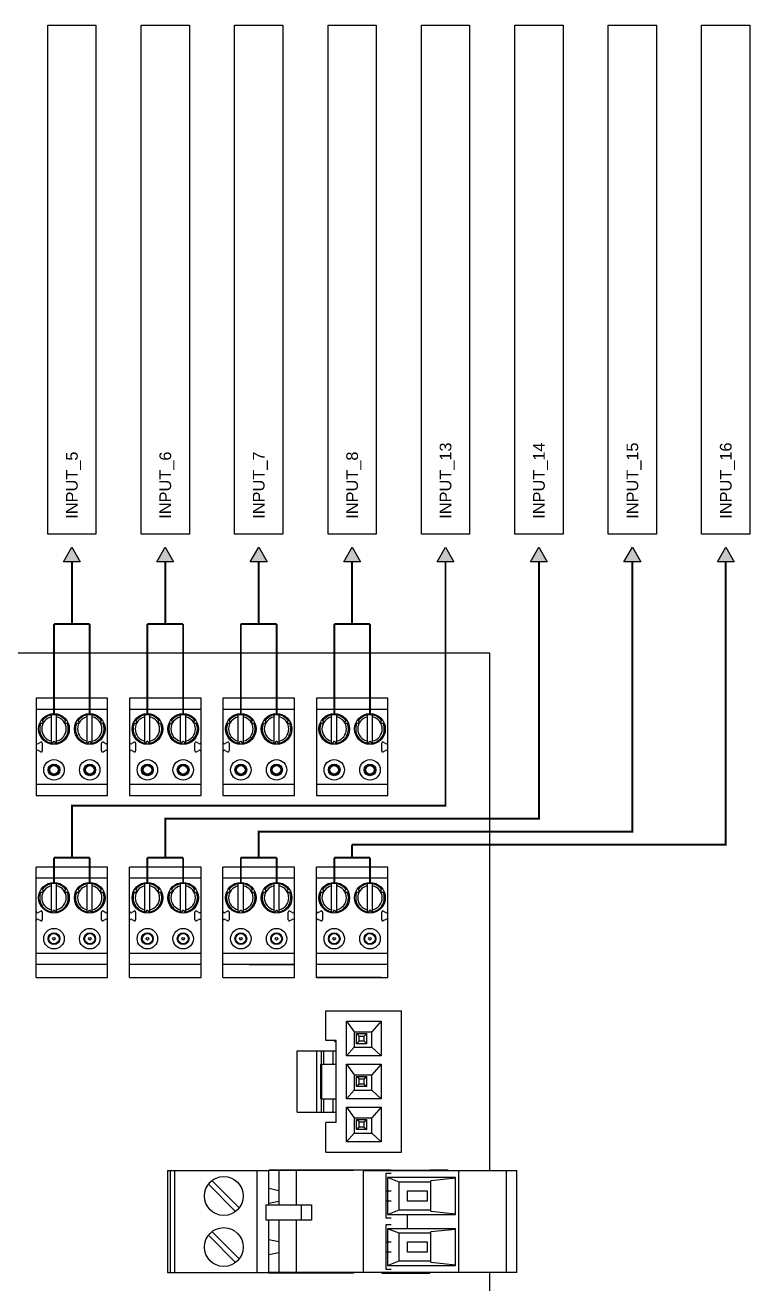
# Model space of a CAD drawing. Header units: millimetres. Extents: x 285292 to 433407, y -235676 to -135648.
# Drawn here: x 389881 to 417809, y -184113 to -135648 of the extents above; entities that cross this region are included whole.
import ezdxf
from ezdxf.enums import TextEntityAlignment as Align

# ---------------------------------------------------------------- set-up
doc = ezdxf.new("R2010")
doc.units = ezdxf.units.MM
doc.header["$LTSCALE"] = 10
doc.header["$MEASUREMENT"] = 0
doc.linetypes.add('HIDDEN', pattern=[0.375, 0.25, -0.125])
doc.styles.get("Standard").update_dxf_attribs({"font": 'arial.ttf'})

# ---------------------------------------------------------------- blocks, each defined once
blk = doc.blocks.new('SE ACM')
h = blk.add_hatch(color=256)
h.dxf.hatch_style = 1
h.paths.add_polyline_path([(391681, -155749), (392004, -156310), (391357, -156310)])
h = blk.add_hatch(color=256)
h.dxf.hatch_style = 1
h.paths.add_polyline_path([(395281, -155749), (395604, -156310), (394957, -156310)])
h = blk.add_hatch(color=256)
h.dxf.hatch_style = 1
h.paths.add_polyline_path([(398881, -155749), (399204, -156310), (398557, -156310)])
h = blk.add_hatch(color=256)
h.dxf.hatch_style = 1
h.paths.add_polyline_path([(402481, -155749), (402804, -156310), (402157, -156310)])
h = blk.add_hatch(color=256)
h.dxf.hatch_style = 1
h.paths.add_polyline_path([(406081, -155749), (406404, -156310), (405757, -156310)])
h = blk.add_hatch(color=256)
h.dxf.hatch_style = 1
h.paths.add_polyline_path([(409681, -155749), (410004, -156310), (409357, -156310)])
h = blk.add_hatch(color=256)
h.dxf.hatch_style = 1
h.paths.add_polyline_path([(413281, -155749), (413604, -156310), (412957, -156310)])
h = blk.add_hatch(color=256)
h.dxf.hatch_style = 1
h.paths.add_polyline_path([(416881, -155749), (417204, -156310), (416557, -156310)])
at = {"linetype": 'Continuous'}
for p, q in [((407792, -159823), (285292, -159823)), ((404622, -159823), (403992, -159823)), ((407792, -179745), (407792, -159823)), ((393059, -161567), (390303, -161567)), ((390303, -161567), (390303, -165307)), ((393059, -165307), (393059, -161567)), ((396659, -161567), (393903, -161567)), ((393903, -161567), (393903, -165307)), ((396659, -165307), (396659, -161567)), ((400259, -161567), (397503, -161567)), ((397503, -161567), (397503, -165307)), ((400259, -165307), (400259, -161567)), ((403859, -161567), (401103, -161567)), ((401103, -161567), (401103, -165307)), ((401355, -161567), (401197, -161567)), ((403859, -165307), (403859, -161567)), ((390303, -161983), (393059, -161983)), ((390893, -163291), (390893, -162206)), ((391090, -163291), (391090, -162206)), ((392271, -163291), (392271, -162206)), ((392468, -163291), (392468, -162206)), ((393903, -161983), (396659, -161983)), ((394493, -163291), (394493, -162206)), ((394690, -163291), (394690, -162206)), ((395871, -163291), (395871, -162206)), ((396068, -163291), (396068, -162206)), ((397503, -161983), (400259, -161983)), ((398093, -163291), (398093, -162206)), ((398290, -163291), (398290, -162206)), ((399471, -163291), (399471, -162206)), ((399668, -163291), (399668, -162206)), ((401103, -161983), (403859, -161983)), ((401693, -163291), (401693, -162206)), ((401890, -163291), (401890, -162206)), ((403071, -163291), (403071, -162206)), ((403268, -163291), (403268, -162206)), ((390443, -162530), (390541, -162528)), ((390575, -162469), (390528, -162383)), ((391455, -162383), (391408, -162469)), ((391442, -162528), (391540, -162530)), ((391821, -162530), (391919, -162528)), ((391953, -162469), (391906, -162383)), ((392833, -162383), (392786, -162469)), ((392820, -162528), (392918, -162530)), ((394043, -162530), (394141, -162528)), ((394175, -162469), (394128, -162383)), ((395055, -162383), (395008, -162469)), ((395042, -162528), (395140, -162530)), ((395421, -162530), (395519, -162528)), ((395553, -162469), (395506, -162383)), ((396433, -162383), (396386, -162469)), ((396420, -162528), (396518, -162530)), ((397643, -162530), (397741, -162528)), ((397775, -162469), (397728, -162383)), ((398655, -162383), (398608, -162469)), ((398642, -162528), (398740, -162530)), ((399021, -162530), (399119, -162528)), ((399153, -162469), (399106, -162383)), ((400033, -162383), (399986, -162469)), ((400020, -162528), (400118, -162530)), ((401243, -162530), (401341, -162528)), ((401375, -162469), (401328, -162383)), ((402255, -162383), (402208, -162469)), ((402242, -162528), (402340, -162530)), ((402621, -162530), (402719, -162528)), ((402753, -162469), (402706, -162383)), ((403633, -162383), (403586, -162469)), ((403620, -162528), (403718, -162530)), ((390480, -163262), (390391, -163313)), ((390539, -163296), (390539, -163595)), ((390958, -163249), (390907, -163333)), ((391076, -163333), (391026, -163249)), ((392336, -163249), (392285, -163333)), ((392454, -163333), (392404, -163249)), ((392822, -163595), (392822, -163296)), ((392970, -163313), (392881, -163262)), ((394080, -163262), (393991, -163313)), ((394139, -163296), (394139, -163595)), ((394558, -163249), (394507, -163333)), ((394676, -163333), (394626, -163249)), ((395936, -163249), (395885, -163333)), ((396054, -163333), (396004, -163249)), ((396422, -163595), (396422, -163296)), ((396570, -163313), (396481, -163262)), ((397680, -163262), (397591, -163313)), ((397739, -163296), (397739, -163595)), ((398158, -163249), (398107, -163333)), ((398276, -163333), (398226, -163249)), ((399536, -163249), (399485, -163333)), ((399654, -163333), (399604, -163249)), ((401758, -163249), (401707, -163333)), ((401876, -163333), (401826, -163249)), ((403136, -163249), (403085, -163333)), ((403254, -163333), (403204, -163249)), ((403622, -163595), (403622, -163296)), ((403770, -163313), (403681, -163262)), ((390391, -163578), (390480, -163629)), ((392881, -163629), (392970, -163578)), ((393991, -163578), (394080, -163629)), ((396481, -163629), (396570, -163578)), ((397591, -163578), (397680, -163629)), ((403681, -163629), (403770, -163578)), ((403264, -164126), (403126, -164126)), ((393059, -164892), (390303, -164892)), ((396659, -164892), (393903, -164892)), ((400259, -164892), (397503, -164892)), ((403859, -164892), (401103, -164892)), ((390303, -165307), (393059, -165307)), ((393903, -165307), (396659, -165307)), ((397503, -165307), (400259, -165307)), ((401103, -165307), (403859, -165307)), ((393059, -168067), (390303, -168067)), ((390303, -172319), (390303, -168067)), ((393059, -172319), (393059, -168067)), ((396659, -168067), (393903, -168067)), ((393903, -172319), (393903, -168067)), ((396659, -172319), (396659, -168067)), ((400259, -168067), (397503, -168067)), ((397503, -172319), (397503, -168067)), ((400259, -172319), (400259, -168067)), ((403859, -168067), (401103, -168067)), ((401103, -172319), (401103, -168067)), ((403859, -172319), (403859, -168067)), ((390303, -168483), (393059, -168483)), ((393903, -168483), (396659, -168483)), ((397503, -168483), (400259, -168483)), ((401103, -168483), (403859, -168483)), ((390443, -169030), (390541, -169028)), ((390575, -168969), (390528, -168883)), ((390893, -169791), (390893, -168706)), ((391090, -169791), (391090, -168706)), ((391455, -168883), (391408, -168969)), ((391442, -169028), (391540, -169030)), ((391821, -169030), (391919, -169028)), ((391953, -168969), (391906, -168883)), ((392271, -169791), (392271, -168706)), ((392468, -169791), (392468, -168706)), ((392833, -168883), (392786, -168969)), ((392820, -169028), (392918, -169030)), ((394043, -169030), (394141, -169028)), ((394175, -168969), (394128, -168883)), ((394493, -169791), (394493, -168706)), ((394690, -169791), (394690, -168706)), ((395055, -168883), (395008, -168969)), ((395042, -169028), (395140, -169030)), ((395421, -169030), (395519, -169028)), ((395553, -168969), (395506, -168883)), ((395871, -169791), (395871, -168706)), ((396068, -169791), (396068, -168706)), ((396433, -168883), (396386, -168969)), ((396420, -169028), (396518, -169030)), ((397643, -169030), (397741, -169028)), ((397775, -168969), (397728, -168883)), ((398093, -169791), (398093, -168706)), ((398290, -169791), (398290, -168706)), ((398655, -168883), (398608, -168969)), ((398642, -169028), (398740, -169030)), ((399021, -169030), (399119, -169028)), ((399153, -168969), (399106, -168883)), ((399471, -169791), (399471, -168706)), ((399668, -169791), (399668, -168706)), ((400033, -168883), (399986, -168969)), ((400020, -169028), (400118, -169030)), ((401243, -169030), (401341, -169028)), ((401375, -168969), (401328, -168883)), ((401693, -169791), (401693, -168706)), ((401890, -169791), (401890, -168706)), ((402255, -168883), (402208, -168969)), ((402242, -169028), (402340, -169030)), ((402621, -169030), (402719, -169028)), ((402753, -168969), (402706, -168883)), ((403071, -169791), (403071, -168706)), ((403268, -169791), (403268, -168706)), ((403633, -168883), (403586, -168969)), ((403620, -169028), (403718, -169030)), ((390480, -169762), (390391, -169813)), ((390391, -170078), (390480, -170129)), ((390539, -169796), (390539, -170095)), ((390958, -169749), (390907, -169833)), ((391076, -169833), (391026, -169749)), ((392336, -169749), (392285, -169833)), ((392454, -169833), (392404, -169749)), ((392822, -170095), (392822, -169796)), ((392970, -169813), (392881, -169762)), ((392881, -170129), (392970, -170078)), ((394080, -169762), (393991, -169813)), ((393991, -170078), (394080, -170129)), ((394139, -169796), (394139, -170095)), ((394558, -169749), (394507, -169833)), ((394676, -169833), (394626, -169749)), ((395936, -169749), (395885, -169833)), ((396054, -169833), (396004, -169749)), ((396422, -170095), (396422, -169796)), ((396570, -169813), (396481, -169762)), ((396481, -170129), (396570, -170078)), ((397680, -169762), (397591, -169813)), ((397591, -170078), (397680, -170129)), ((397739, -169796), (397739, -170095)), ((398158, -169749), (398107, -169833)), ((398276, -169833), (398226, -169749)), ((399536, -169749), (399485, -169833)), ((399654, -169833), (399604, -169749)), ((400022, -170095), (400022, -169796)), ((400170, -169813), (400081, -169762)), ((400081, -170129), (400170, -170078)), ((401280, -169762), (401191, -169813)), ((401191, -170078), (401280, -170129)), ((401339, -169796), (401339, -170095)), ((401758, -169749), (401707, -169833)), ((401876, -169833), (401826, -169749)), ((403136, -169749), (403085, -169833)), ((403254, -169833), (403204, -169749)), ((403622, -170095), (403622, -169796)), ((403770, -169813), (403681, -169762)), ((403681, -170129), (403770, -170078)), ((393059, -171392), (390303, -171392)), ((396659, -171392), (393903, -171392)), ((400259, -171392), (397503, -171392)), ((403859, -171392), (401103, -171392)), ((390303, -171807), (393059, -171807)), ((393059, -171815), (390303, -171815)), ((393903, -171807), (396659, -171807)), ((396659, -171815), (393903, -171815)), ((397503, -171807), (400259, -171807)), ((400259, -171815), (397503, -171815)), ((398323, -171807), (400252, -171815)), ((398520, -171815), (400252, -171815)), ((400252, -171815), (400252, -171807)), ((401103, -171807), (403859, -171807)), ((403859, -171815), (401103, -171815)), ((390303, -172319), (393059, -172319)), ((393903, -172319), (396659, -172319)), ((397503, -172319), (400259, -172319)), ((401103, -172319), (403859, -172319)), ((403599, -172319), (401103, -172319)), ((401473, -174748), (401473, -173607)), ((401473, -173607), (404386, -173607)), ((404386, -179040), (404386, -173607)), ((402260, -175339), (402260, -174000)), ((402260, -174000), (402555, -174414)), ((402260, -174000), (403599, -174000)), ((402555, -174414), (402555, -175004)), ((402555, -174414), (403244, -174414)), ((403599, -174000), (403244, -174414)), ((403244, -175004), (403244, -174414)), ((403599, -174000), (403599, -175339)), ((401866, -174748), (401473, -174748)), ((401866, -177898), (401866, -174748)), ((402654, -174866), (402654, -174473)), ((402654, -174473), (403048, -174473)), ((402752, -174571), (402654, -174473)), ((402752, -174768), (402654, -174866)), ((403048, -174866), (402654, -174866)), ((402752, -174768), (402752, -174571)), ((402752, -174571), (402949, -174571)), ((402949, -174768), (402752, -174768)), ((402949, -174571), (403048, -174473)), ((402949, -174768), (402949, -174571)), ((402949, -174768), (403048, -174866)), ((403048, -174866), (403048, -174473)), ((400370, -177504), (400370, -175142)), ((400370, -175142), (401866, -175142)), ((401128, -177504), (401128, -175142)), ((401303, -175654), (401303, -175142)), ((401381, -175142), (401381, -175654)), ((401748, -175654), (401748, -175142)), ((402260, -175339), (402555, -175004)), ((403599, -175339), (402260, -175339)), ((402555, -175004), (403244, -175004)), ((403599, -175339), (403244, -175004)), ((401276, -176992), (401276, -175654)), ((401276, -175654), (401866, -175654)), ((401315, -175733), (401276, -175733)), ((401315, -176992), (401315, -175654)), ((402260, -176992), (402260, -175654)), ((402260, -175654), (403599, -175654)), ((402260, -175654), (402555, -176067)), ((403599, -175654), (403244, -176067)), ((403599, -175654), (403599, -176992)), ((402555, -176067), (402555, -176658)), ((402555, -176067), (403244, -176067)), ((402654, -176520), (402654, -176126)), ((402654, -176126), (403048, -176126)), ((402752, -176225), (402654, -176126)), ((402752, -176422), (402752, -176225)), ((402752, -176225), (402949, -176225)), ((402949, -176225), (403048, -176126)), ((402949, -176422), (402949, -176225)), ((403048, -176520), (403048, -176126)), ((403244, -176658), (403244, -176067)), ((402260, -176992), (402555, -176658)), ((402555, -176658), (403244, -176658)), ((402752, -176422), (402654, -176520)), ((403048, -176520), (402654, -176520)), ((402949, -176422), (402752, -176422)), ((402949, -176422), (403048, -176520)), ((403599, -176992), (403244, -176658)), ((401276, -176914), (401315, -176914)), ((401276, -176992), (401866, -176992)), ((401303, -177504), (401303, -176992)), ((401381, -176992), (401381, -177504)), ((401748, -177504), (401748, -176992)), ((403599, -176992), (402260, -176992)), ((402260, -178646), (402260, -177307)), ((402260, -177307), (403599, -177307)), ((402260, -177307), (402555, -177721)), ((403599, -177307), (403244, -177721)), ((403599, -177307), (403599, -178646)), ((400370, -177504), (401866, -177504)), ((402555, -177721), (402555, -178311)), ((402555, -177721), (403244, -177721)), ((402654, -178174), (402654, -177780)), ((402654, -177780), (403048, -177780)), ((402752, -177878), (402654, -177780)), ((402949, -177878), (403048, -177780)), ((403048, -178174), (403048, -177780)), ((403244, -178311), (403244, -177721)), ((401473, -179040), (401473, -177898)), ((401866, -177898), (401473, -177898)), ((402260, -178646), (402555, -178311)), ((402555, -178311), (403244, -178311)), ((402752, -178075), (402654, -178174)), ((403048, -178174), (402654, -178174)), ((402752, -178075), (402752, -177878)), ((402752, -177878), (402949, -177878)), ((402949, -178075), (402752, -178075)), ((402949, -178075), (402949, -177878)), ((402949, -178075), (403048, -178174)), ((403599, -178646), (403244, -178311)), ((403599, -178646), (402260, -178646)), ((401473, -179040), (404386, -179040)), ((395370, -179745), (395370, -183682)), ((395370, -179745), (399268, -179745)), ((395488, -183682), (395488, -179745)), ((395646, -183682), (395646, -179745)), ((398817, -183682), (398817, -179745)), ((399268, -181068), (399268, -179730)), ((399268, -179730), (402536, -179730)), ((403992, -179738), (399268, -179738)), ((399662, -179738), (399662, -181068)), ((400331, -179738), (400331, -181068)), ((402536, -179730), (402536, -179738)), ((403629, -179738), (402901, -179738)), ((402901, -179738), (402901, -183675)), ((402921, -179745), (408826, -179745)), ((402921, -183682), (402921, -179745)), ((402928, -179745), (402928, -179738)), ((403362, -179738), (403362, -179745)), ((403472, -179745), (403472, -179738)), ((403629, -179730), (405480, -179730)), ((403629, -179745), (403629, -179730)), ((405480, -179745), (405480, -179730)), ((406188, -179738), (405480, -179738)), ((405519, -179745), (405519, -179738)), ((405657, -179745), (405657, -179738)), ((406051, -179745), (406051, -179738)), ((406188, -179738), (406188, -179745)), ((406582, -179745), (406582, -183682)), ((408432, -183682), (408432, -179745)), ((408826, -183682), (408826, -179745)), ((397990, -181324), (396942, -180275)), ((397081, -180136), (398130, -181184)), ((403796, -181589), (403796, -179857)), ((403796, -179857), (403992, -179857)), ((406464, -180021), (403844, -180021)), ((404299, -180198), (403844, -180021)), ((403844, -180021), (403844, -181438)), ((405519, -180198), (404299, -180198)), ((404299, -181261), (404299, -180198)), ((406464, -180048), (405519, -180147)), ((405519, -181313), (405519, -180147)), ((406464, -181438), (406464, -180021)), ((399268, -180434), (399662, -180513)), ((403796, -180533), (403992, -180533)), ((404622, -180533), (405370, -180533)), ((404622, -180927), (404622, -180533)), ((405370, -180533), (405370, -180927)), ((399156, -181068), (399156, -181659)), ((399156, -181068), (400922, -181068)), ((399662, -180946), (399268, -181025)), ((400528, -181659), (400528, -181068)), ((400922, -181068), (400922, -181659)), ((403992, -180927), (403796, -180927)), ((405370, -180927), (404622, -180927)), ((400922, -181659), (399156, -181659)), ((399268, -183698), (399268, -181659)), ((399662, -181659), (399662, -183675)), ((400331, -181659), (400331, -183675)), ((403992, -181589), (403796, -181589)), ((403844, -181438), (404299, -181261)), ((403844, -181438), (406464, -181438)), ((404299, -181261), (405519, -181261)), ((404622, -181990), (404622, -181438)), ((405519, -181313), (406464, -181412)), ((397081, -182104), (398130, -183153)), ((403796, -181825), (403992, -181825)), ((403796, -183557), (403796, -181825)), ((406464, -181990), (403844, -181990)), ((404299, -182167), (403844, -181990)), ((403844, -181990), (403844, -183407)), ((405519, -182167), (404299, -182167)), ((404299, -183230), (404299, -182167)), ((406464, -182016), (405519, -182115)), ((405519, -183281), (405519, -182115)), ((406464, -183407), (406464, -181990)), ((397990, -183292), (396942, -182243)), ((399268, -182403), (399662, -182482)), ((403796, -182501), (403992, -182501)), ((404622, -182501), (405370, -182501)), ((404622, -182895), (404622, -182501)), ((405370, -182501), (405370, -182895)), ((399662, -182915), (399268, -182993)), ((403992, -182895), (403796, -182895)), ((405370, -182895), (404622, -182895)), ((403992, -183675), (399268, -183675)), ((402536, -183675), (402536, -183698)), ((402921, -183675), (402901, -183675)), ((403992, -183557), (403796, -183557)), ((403844, -183407), (404299, -183230)), ((403844, -183407), (406464, -183407)), ((404299, -183230), (405519, -183230)), ((405519, -183281), (406464, -183380)), ((395370, -183682), (399268, -183682)), ((402536, -183698), (399268, -183698)), ((408826, -183682), (402921, -183682)), ((403629, -183682), (403629, -183698)), ((403629, -183698), (405480, -183698)), ((405480, -183698), (405480, -183682)), ((407792, -184527), (407792, -183682))]:
    blk.add_line(p, q, dxfattribs=at)
for points in [[(390752, -155249), (390752, -135648), (392609, -135648), (392609, -155249)], [(394352, -155249), (394352, -135648), (396209, -135648), (396209, -155249)], [(397952, -155249), (397952, -135648), (399809, -135648), (399809, -155249)], [(401552, -155249), (401552, -135648), (403409, -135648), (403409, -155249)], [(405152, -155249), (405152, -135648), (407009, -135648), (407009, -155249)], [(408752, -155249), (408752, -135648), (410609, -135648), (410609, -155249)], [(412352, -155249), (412352, -135648), (414209, -135648), (414209, -155249)], [(415952, -155249), (415952, -135648), (417809, -135648), (417809, -155249)], [(391681, -155749), (392004, -156310), (391357, -156310)], [(395281, -155749), (395604, -156310), (394957, -156310)], [(398881, -155749), (399204, -156310), (398557, -156310)], [(402481, -155749), (402804, -156310), (402157, -156310)], [(406081, -155749), (406404, -156310), (405757, -156310)], [(409681, -155749), (410004, -156310), (409357, -156310)], [(413281, -155749), (413604, -156310), (412957, -156310)], [(416881, -155749), (417204, -156310), (416557, -156310)]]:
    blk.add_lwpolyline(points, close=True)
at = {"linetype": 'HIDDEN', "const_width": 75}
for points in [[(391681, -158704), (391681, -156310)], [(391681, -167700), (391681, -165700), (406081, -165700), (406081, -156310)], [(395281, -158704), (395281, -156310)], [(395281, -167700), (395281, -166200), (409681, -166200), (409681, -156310)], [(398881, -158704), (398881, -156310)], [(398881, -167700), (398881, -166700), (413281, -166700), (413281, -156310)], [(402481, -158704), (402481, -156310)], [(402481, -167200), (416881, -167200), (416881, -156310)], [(390992, -158704), (390992, -162158)], [(390992, -158704), (392370, -158704)], [(392370, -158704), (392370, -162158)], [(394592, -158704), (394592, -162158)], [(394592, -158704), (395970, -158704)], [(395970, -158704), (395970, -162158)], [(398192, -158704), (398192, -162158)], [(398192, -158704), (399570, -158704)], [(399570, -158704), (399570, -162158)], [(401792, -158704), (401792, -162158)], [(401792, -158704), (403170, -158704)], [(403170, -158704), (403170, -162158)], [(402481, -167700), (402481, -167200)], [(392370, -167700), (390992, -167700)], [(390992, -167700), (390992, -168658)], [(392370, -167700), (392370, -168658)], [(395970, -167700), (394592, -167700)], [(394592, -167700), (394592, -168658)], [(395970, -167700), (395970, -168658)], [(399570, -167700), (398192, -167700)], [(398192, -167700), (398192, -168658)], [(399570, -167700), (399570, -168658)], [(403170, -167700), (401792, -167700)], [(401792, -167700), (401792, -168658)], [(403170, -167700), (403170, -168658)]]:
    blk.add_lwpolyline(points, dxfattribs=at)
at = {"linetype": 'Continuous'}
for centre, radius in [((390992, -162748), 591), ((392370, -162748), 591), ((394592, -162748), 591), ((395970, -162748), 591), ((398192, -162748), 591), ((399570, -162748), 591), ((401792, -162748), 591), ((403170, -162748), 591), ((390992, -164323), 394), ((390992, -164323), 226), ((390992, -164323), 197), ((390992, -164323), 166), ((392370, -164323), 394), ((392370, -164323), 226), ((392370, -164323), 197), ((392370, -164323), 166), ((394592, -164323), 394), ((394592, -164323), 226), ((394592, -164323), 197), ((394592, -164323), 166), ((395970, -164323), 394), ((395970, -164323), 226), ((395970, -164323), 197), ((395970, -164323), 166), ((398192, -164323), 394), ((398192, -164323), 226), ((398192, -164323), 197), ((398192, -164323), 166), ((399570, -164323), 394), ((399570, -164323), 226), ((399570, -164323), 197), ((399570, -164323), 166), ((401792, -164323), 394), ((401792, -164323), 226), ((401792, -164323), 197), ((401792, -164323), 166), ((403170, -164323), 394), ((403170, -164323), 226), ((403170, -164323), 197), ((403170, -164323), 166), ((390992, -169248), 591), ((392370, -169248), 591), ((394592, -169248), 591), ((395970, -169248), 591), ((398192, -169248), 591), ((399570, -169248), 591), ((401792, -169248), 591), ((403170, -169248), 591), ((390992, -170823), 394), ((392370, -170823), 394), ((394592, -170823), 394), ((395970, -170823), 394), ((398192, -170823), 394), ((399570, -170823), 394), ((401792, -170823), 394), ((403170, -170823), 394), ((390992, -170823), 226), ((390992, -170823), 197), ((390992, -170823), 51.2), ((392370, -170823), 226), ((392370, -170823), 197), ((392370, -170823), 51.2), ((394592, -170823), 226), ((394592, -170823), 197), ((394592, -170823), 51.2), ((395970, -170823), 226), ((395970, -170823), 197), ((395970, -170823), 51.2), ((398192, -170823), 226), ((398192, -170823), 197), ((398192, -170823), 51.2), ((399570, -170823), 226), ((399570, -170823), 197), ((399570, -170823), 51.2), ((401792, -170823), 226), ((401792, -170823), 197), ((401792, -170823), 51.2), ((403170, -170823), 226), ((403170, -170823), 197), ((403170, -170823), 51.2), ((397536, -180730), 748), ((397536, -182698), 748)]:
    blk.add_circle(centre, radius, dxfattribs=at)
for centre, radius, start, end in [((390992, -162748), 472, 102.0247, 257.9753), ((390992, -162748), 551, 36.5007, 143.4903), ((390992, -162748), 472, 282.0247, 77.9753), ((392370, -162748), 472, 102.0247, 257.9753), ((392370, -162748), 551, 36.5097, 143.4903), ((392370, -162748), 472, 282.0247, 77.9753), ((394592, -162748), 472, 102.0247, 257.9753), ((394592, -162748), 551, 36.5007, 143.4903), ((394592, -162748), 472, 282.0247, 77.9753), ((395970, -162748), 472, 102.0247, 257.9753), ((395970, -162748), 551, 36.5007, 143.4903), ((395970, -162748), 472, 282.0247, 77.9753), ((398192, -162748), 472, 102.0247, 257.9753), ((398192, -162748), 551, 36.5097, 143.4993), ((398192, -162748), 472, 282.0247, 77.9753), ((399570, -162748), 472, 102.0247, 257.9753), ((399570, -162748), 551, 36.5097, 143.4993), ((399570, -162748), 472, 282.0247, 77.9753), ((401792, -162748), 472, 102.0247, 257.9753), ((401792, -162748), 551, 36.5097, 143.4993), ((401792, -162748), 472, 282.0247, 77.9753), ((403170, -162748), 472, 102.0247, 257.9753), ((403170, -162748), 551, 36.5097, 143.4993), ((403170, -162748), 472, 282.0247, 77.9753), ((390992, -162748), 551, 156.5052, 263.4821), ((390992, -162748), 551, 276.5179, 23.4949), ((392370, -162748), 551, 156.512, 263.4821), ((392370, -162748), 551, 276.5179, 23.488), ((394592, -162748), 551, 156.512, 263.4821), ((394592, -162748), 551, 276.5179, 23.4949), ((395970, -162748), 551, 156.512, 263.4821), ((395970, -162748), 551, 276.5179, 23.4949), ((398192, -162748), 551, 156.5052, 263.4821), ((398192, -162748), 551, 276.5179, 23.488), ((399570, -162748), 551, 156.5052, 263.4821), ((399570, -162748), 551, 276.5179, 23.488), ((401792, -162748), 551, 156.5052, 263.4821), ((401792, -162748), 551, 276.5179, 23.488), ((403170, -162748), 551, 156.5052, 263.4821), ((403170, -162748), 551, 276.5179, 23.4949), ((390362, -163262), 59.1, 180, 300), ((390500, -163296), 39.4, 0, 120), ((392862, -163296), 39.4, 60, 180), ((393000, -163262), 59.1, 240, 0), ((393962, -163262), 59.1, 180, 300), ((394100, -163296), 39.4, 0, 120), ((396462, -163296), 39.4, 60, 180), ((396600, -163262), 59.1, 240, 0), ((397562, -163262), 59.1, 180, 300), ((397700, -163296), 39.4, 0, 120), ((403662, -163296), 39.4, 60, 180), ((403800, -163262), 59.1, 240, 0), ((390362, -163629), 59.1, 60, 180), ((390500, -163595), 39.4, 240, 0), ((392862, -163595), 39.4, 180, 300), ((393000, -163629), 59.1, 0, 120), ((393962, -163629), 59.1, 60, 180), ((394100, -163595), 39.4, 240, 0), ((396462, -163595), 39.4, 180, 300), ((396600, -163629), 59.1, 0, 120), ((397562, -163629), 59.1, 60, 180), ((397700, -163595), 39.4, 240, 0), ((403662, -163595), 39.4, 180, 300), ((403800, -163629), 59.1, 0, 120), ((390992, -169248), 551, 156.5052, 263.4821), ((390992, -169248), 472, 102.0247, 257.9753), ((390992, -169248), 551, 36.5097, 143.4993), ((390992, -169248), 551, 276.5179, 23.488), ((390992, -169248), 472, 282.0247, 77.9753), ((392370, -169248), 551, 156.512, 263.4821), ((392370, -169248), 472, 102.0247, 257.9753), ((392370, -169248), 551, 36.5007, 143.4993), ((392370, -169248), 551, 276.5179, 23.488), ((392370, -169248), 472, 282.0247, 77.9753), ((394592, -169248), 551, 156.5052, 263.4821), ((394592, -169248), 472, 102.0247, 257.9753), ((394592, -169248), 551, 36.5097, 143.4993), ((394592, -169248), 551, 276.5179, 23.488), ((394592, -169248), 472, 282.0247, 77.9753), ((395970, -169248), 551, 156.5052, 263.4821), ((395970, -169248), 472, 102.0247, 257.9753), ((395970, -169248), 551, 36.5007, 143.4993), ((395970, -169248), 551, 276.5179, 23.488), ((395970, -169248), 472, 282.0247, 77.9753), ((398192, -169248), 551, 156.5052, 263.4821), ((398192, -169248), 472, 102.0247, 257.9753), ((398192, -169248), 551, 36.5097, 143.4993), ((398192, -169248), 551, 276.5179, 23.488), ((398192, -169248), 472, 282.0247, 77.9753), ((399570, -169248), 551, 156.512, 263.4821), ((399570, -169248), 472, 102.0247, 257.9753), ((399570, -169248), 551, 36.5007, 143.4993), ((399570, -169248), 551, 276.5179, 23.488), ((399570, -169248), 472, 282.0247, 77.9753), ((401792, -169248), 551, 156.5052, 263.4821), ((401792, -169248), 472, 102.0247, 257.9753), ((401792, -169248), 551, 36.5007, 143.4903), ((401792, -169248), 551, 276.5179, 23.4949), ((401792, -169248), 472, 282.0247, 77.9753), ((403170, -169248), 551, 156.5052, 263.4821), ((403170, -169248), 472, 102.0247, 257.9753), ((403170, -169248), 551, 36.5097, 143.4993), ((403170, -169248), 551, 276.5179, 23.4949), ((403170, -169248), 472, 282.0247, 77.9753), ((390362, -169762), 59.1, 180, 300), ((390362, -170129), 59.1, 60, 180), ((390500, -169796), 39.4, 0, 120), ((390500, -170095), 39.4, 240, 0), ((392862, -169796), 39.4, 60, 180), ((392862, -170095), 39.4, 180, 300), ((393000, -169762), 59.1, 240, 0), ((393000, -170129), 59.1, 0, 120), ((393962, -169762), 59.1, 180, 300), ((393962, -170129), 59.1, 60, 180), ((394100, -169796), 39.4, 0, 120), ((394100, -170095), 39.4, 240, 0), ((396462, -169796), 39.4, 60, 180), ((396462, -170095), 39.4, 180, 300), ((396600, -169762), 59.1, 240, 0), ((396600, -170129), 59.1, 0, 120), ((397562, -169762), 59.1, 180, 300), ((397562, -170129), 59.1, 60, 180), ((397700, -169796), 39.4, 0, 120), ((397700, -170095), 39.4, 240, 0), ((400062, -169796), 39.4, 60, 180), ((400062, -170095), 39.4, 180, 300), ((400200, -169762), 59.1, 240, 0), ((400200, -170129), 59.1, 0, 120), ((401162, -169762), 59.1, 180, 300), ((401162, -170129), 59.1, 60, 180), ((401300, -169796), 39.4, 0, 120), ((401300, -170095), 39.4, 240, 0), ((403662, -169796), 39.4, 60, 180), ((403662, -170095), 39.4, 180, 300), ((403800, -169762), 59.1, 240, 0), ((403800, -170129), 59.1, 0, 120), ((401866, -174670), 118, 222.0676, 270)]:
    blk.add_arc(centre, radius, start, end, dxfattribs=at)
for points, knots in [([(390541, -162528), (390547, -162528), (390560, -162524), (390577, -162509), (390582, -162487), (390578, -162474), (390575, -162469)], [0, 0, 0, 0, 0.208418, 0.5, 0.791581, 1, 1, 1, 1]), ([(391408, -162469), (391405, -162474), (391401, -162487), (391407, -162509), (391423, -162524), (391436, -162528), (391442, -162528)], [0, 0, 0, 0, 0.208418, 0.5, 0.791581, 1, 1, 1, 1]), ([(391919, -162528), (391925, -162528), (391938, -162524), (391955, -162509), (391960, -162487), (391956, -162474), (391953, -162469)], [0, 0, 0, 0, 0.208418, 0.5, 0.791581, 1, 1, 1, 1]), ([(392786, -162469), (392783, -162474), (392779, -162487), (392785, -162509), (392801, -162524), (392814, -162528), (392820, -162528)], [0, 0, 0, 0, 0.208418, 0.5, 0.791581, 1, 1, 1, 1]), ([(394141, -162528), (394147, -162528), (394160, -162524), (394177, -162509), (394182, -162487), (394178, -162474), (394175, -162469)], [0, 0, 0, 0, 0.208418, 0.5, 0.791581, 1, 1, 1, 1]), ([(395008, -162469), (395005, -162474), (395001, -162487), (395007, -162509), (395023, -162524), (395036, -162528), (395042, -162528)], [0, 0, 0, 0, 0.208418, 0.5, 0.791581, 1, 1, 1, 1]), ([(395519, -162528), (395525, -162528), (395538, -162524), (395555, -162509), (395560, -162487), (395556, -162474), (395553, -162469)], [0, 0, 0, 0, 0.208418, 0.5, 0.791581, 1, 1, 1, 1]), ([(396386, -162469), (396383, -162474), (396379, -162487), (396385, -162509), (396401, -162524), (396414, -162528), (396420, -162528)], [0, 0, 0, 0, 0.208418, 0.5, 0.791581, 1, 1, 1, 1]), ([(397741, -162528), (397747, -162528), (397760, -162524), (397777, -162509), (397782, -162487), (397778, -162474), (397775, -162469)], [0, 0, 0, 0, 0.208418, 0.5, 0.791581, 1, 1, 1, 1]), ([(398608, -162469), (398605, -162474), (398601, -162487), (398607, -162509), (398623, -162524), (398636, -162528), (398642, -162528)], [0, 0, 0, 0, 0.208418, 0.5, 0.791581, 1, 1, 1, 1]), ([(399119, -162528), (399125, -162528), (399138, -162524), (399155, -162509), (399160, -162487), (399156, -162474), (399153, -162469)], [0, 0, 0, 0, 0.208418, 0.5, 0.791581, 1, 1, 1, 1]), ([(399986, -162469), (399983, -162474), (399979, -162487), (399985, -162509), (400001, -162524), (400014, -162528), (400020, -162528)], [0, 0, 0, 0, 0.208418, 0.5, 0.791581, 1, 1, 1, 1]), ([(401341, -162528), (401347, -162528), (401360, -162524), (401377, -162509), (401382, -162487), (401378, -162474), (401375, -162469)], [0, 0, 0, 0, 0.208418, 0.5, 0.791581, 1, 1, 1, 1]), ([(402208, -162469), (402205, -162474), (402201, -162487), (402207, -162509), (402223, -162524), (402236, -162528), (402242, -162528)], [0, 0, 0, 0, 0.208418, 0.5, 0.791581, 1, 1, 1, 1]), ([(402719, -162528), (402725, -162528), (402738, -162524), (402755, -162509), (402760, -162487), (402756, -162474), (402753, -162469)], [0, 0, 0, 0, 0.208418, 0.5, 0.791581, 1, 1, 1, 1]), ([(403586, -162469), (403583, -162474), (403579, -162487), (403585, -162509), (403601, -162524), (403614, -162528), (403620, -162528)], [0, 0, 0, 0, 0.208418, 0.5, 0.791581, 1, 1, 1, 1]), ([(390992, -163230), (390984, -163230), (390970, -163234), (390960, -163244), (390958, -163249)], [0, 0, 0, 0, 0.58314, 1, 1, 1, 1]), ([(391026, -163249), (391023, -163244), (391013, -163234), (390999, -163230), (390992, -163230)], [0, 0, 0, 0, 0.41686, 1, 1, 1, 1]), ([(392370, -163230), (392362, -163230), (392348, -163234), (392338, -163244), (392336, -163249)], [0, 0, 0, 0, 0.58314, 1, 1, 1, 1]), ([(392404, -163249), (392401, -163244), (392391, -163234), (392377, -163230), (392370, -163230)], [0, 0, 0, 0, 0.416861, 1, 1, 1, 1]), ([(394592, -163230), (394584, -163230), (394570, -163234), (394560, -163244), (394558, -163249)], [0, 0, 0, 0, 0.58314, 1, 1, 1, 1]), ([(394626, -163249), (394623, -163244), (394613, -163234), (394599, -163230), (394592, -163230)], [0, 0, 0, 0, 0.41686, 1, 1, 1, 1]), ([(395970, -163230), (395962, -163230), (395948, -163234), (395938, -163244), (395936, -163249)], [0, 0, 0, 0, 0.58314, 1, 1, 1, 1]), ([(396004, -163249), (396001, -163244), (395991, -163234), (395977, -163230), (395970, -163230)], [0, 0, 0, 0, 0.416861, 1, 1, 1, 1]), ([(398192, -163230), (398184, -163230), (398170, -163234), (398160, -163244), (398158, -163249)], [0, 0, 0, 0, 0.58314, 1, 1, 1, 1]), ([(398226, -163249), (398223, -163244), (398213, -163234), (398199, -163230), (398192, -163230)], [0, 0, 0, 0, 0.41686, 1, 1, 1, 1]), ([(399570, -163230), (399562, -163230), (399548, -163234), (399538, -163244), (399536, -163249)], [0, 0, 0, 0, 0.58314, 1, 1, 1, 1]), ([(399604, -163249), (399601, -163244), (399591, -163234), (399577, -163230), (399570, -163230)], [0, 0, 0, 0, 0.416861, 1, 1, 1, 1]), ([(401792, -163230), (401784, -163230), (401770, -163234), (401760, -163244), (401758, -163249)], [0, 0, 0, 0, 0.58314, 1, 1, 1, 1]), ([(401826, -163249), (401823, -163244), (401813, -163234), (401799, -163230), (401792, -163230)], [0, 0, 0, 0, 0.41686, 1, 1, 1, 1]), ([(403170, -163230), (403162, -163230), (403148, -163234), (403138, -163244), (403136, -163249)], [0, 0, 0, 0, 0.58314, 1, 1, 1, 1]), ([(403204, -163249), (403201, -163244), (403191, -163234), (403177, -163230), (403170, -163230)], [0, 0, 0, 0, 0.416861, 1, 1, 1, 1]), ([(390541, -169028), (390547, -169028), (390560, -169024), (390577, -169009), (390582, -168987), (390578, -168974), (390575, -168969)], [0, 0, 0, 0, 0.208418, 0.5, 0.791581, 1, 1, 1, 1]), ([(391408, -168969), (391405, -168974), (391401, -168987), (391407, -169009), (391423, -169024), (391436, -169028), (391442, -169028)], [0, 0, 0, 0, 0.208418, 0.5, 0.791581, 1, 1, 1, 1]), ([(391919, -169028), (391925, -169028), (391938, -169024), (391955, -169009), (391960, -168987), (391956, -168974), (391953, -168969)], [0, 0, 0, 0, 0.208418, 0.5, 0.791581, 1, 1, 1, 1]), ([(392786, -168969), (392783, -168974), (392779, -168987), (392785, -169009), (392801, -169024), (392814, -169028), (392820, -169028)], [0, 0, 0, 0, 0.208418, 0.5, 0.791581, 1, 1, 1, 1]), ([(394141, -169028), (394147, -169028), (394160, -169024), (394177, -169009), (394182, -168987), (394178, -168974), (394175, -168969)], [0, 0, 0, 0, 0.208418, 0.5, 0.791581, 1, 1, 1, 1]), ([(395008, -168969), (395005, -168974), (395001, -168987), (395007, -169009), (395023, -169024), (395036, -169028), (395042, -169028)], [0, 0, 0, 0, 0.208418, 0.5, 0.791581, 1, 1, 1, 1]), ([(395519, -169028), (395525, -169028), (395538, -169024), (395555, -169009), (395560, -168987), (395556, -168974), (395553, -168969)], [0, 0, 0, 0, 0.208418, 0.5, 0.791581, 1, 1, 1, 1]), ([(396386, -168969), (396383, -168974), (396379, -168987), (396385, -169009), (396401, -169024), (396414, -169028), (396420, -169028)], [0, 0, 0, 0, 0.208418, 0.5, 0.791581, 1, 1, 1, 1]), ([(397741, -169028), (397747, -169028), (397760, -169024), (397777, -169009), (397782, -168987), (397778, -168974), (397775, -168969)], [0, 0, 0, 0, 0.208418, 0.5, 0.791581, 1, 1, 1, 1]), ([(398608, -168969), (398605, -168974), (398601, -168987), (398607, -169009), (398623, -169024), (398636, -169028), (398642, -169028)], [0, 0, 0, 0, 0.208418, 0.5, 0.791581, 1, 1, 1, 1]), ([(399119, -169028), (399125, -169028), (399138, -169024), (399155, -169009), (399160, -168987), (399156, -168974), (399153, -168969)], [0, 0, 0, 0, 0.208418, 0.5, 0.791581, 1, 1, 1, 1]), ([(399986, -168969), (399983, -168974), (399979, -168987), (399985, -169009), (400001, -169024), (400014, -169028), (400020, -169028)], [0, 0, 0, 0, 0.208418, 0.5, 0.791581, 1, 1, 1, 1]), ([(401341, -169028), (401347, -169028), (401360, -169024), (401377, -169009), (401382, -168987), (401378, -168974), (401375, -168969)], [0, 0, 0, 0, 0.208418, 0.5, 0.791581, 1, 1, 1, 1]), ([(402208, -168969), (402205, -168974), (402201, -168987), (402207, -169009), (402223, -169024), (402236, -169028), (402242, -169028)], [0, 0, 0, 0, 0.208418, 0.5, 0.791581, 1, 1, 1, 1]), ([(402719, -169028), (402725, -169028), (402738, -169024), (402755, -169009), (402760, -168987), (402756, -168974), (402753, -168969)], [0, 0, 0, 0, 0.208418, 0.5, 0.791581, 1, 1, 1, 1]), ([(403586, -168969), (403583, -168974), (403579, -168987), (403585, -169009), (403601, -169024), (403614, -169028), (403620, -169028)], [0, 0, 0, 0, 0.208418, 0.5, 0.791581, 1, 1, 1, 1]), ([(390992, -169730), (390984, -169730), (390970, -169734), (390960, -169744), (390958, -169749)], [0, 0, 0, 0, 0.58314, 1, 1, 1, 1]), ([(391026, -169749), (391023, -169744), (391013, -169734), (390999, -169730), (390992, -169730)], [0, 0, 0, 0, 0.41686, 1, 1, 1, 1]), ([(392370, -169730), (392362, -169730), (392348, -169734), (392338, -169744), (392336, -169749)], [0, 0, 0, 0, 0.58314, 1, 1, 1, 1]), ([(392404, -169749), (392401, -169744), (392391, -169734), (392377, -169730), (392370, -169730)], [0, 0, 0, 0, 0.416861, 1, 1, 1, 1]), ([(394592, -169730), (394584, -169730), (394570, -169734), (394560, -169744), (394558, -169749)], [0, 0, 0, 0, 0.58314, 1, 1, 1, 1]), ([(394626, -169749), (394623, -169744), (394613, -169734), (394599, -169730), (394592, -169730)], [0, 0, 0, 0, 0.41686, 1, 1, 1, 1]), ([(395970, -169730), (395962, -169730), (395948, -169734), (395938, -169744), (395936, -169749)], [0, 0, 0, 0, 0.58314, 1, 1, 1, 1]), ([(396004, -169749), (396001, -169744), (395991, -169734), (395977, -169730), (395970, -169730)], [0, 0, 0, 0, 0.416861, 1, 1, 1, 1]), ([(398192, -169730), (398184, -169730), (398170, -169734), (398160, -169744), (398158, -169749)], [0, 0, 0, 0, 0.58314, 1, 1, 1, 1]), ([(398226, -169749), (398223, -169744), (398213, -169734), (398199, -169730), (398192, -169730)], [0, 0, 0, 0, 0.41686, 1, 1, 1, 1]), ([(399570, -169730), (399562, -169730), (399548, -169734), (399538, -169744), (399536, -169749)], [0, 0, 0, 0, 0.58314, 1, 1, 1, 1]), ([(399604, -169749), (399601, -169744), (399591, -169734), (399577, -169730), (399570, -169730)], [0, 0, 0, 0, 0.416861, 1, 1, 1, 1]), ([(401792, -169730), (401784, -169730), (401770, -169734), (401760, -169744), (401758, -169749)], [0, 0, 0, 0, 0.58314, 1, 1, 1, 1]), ([(401826, -169749), (401823, -169744), (401813, -169734), (401799, -169730), (401792, -169730)], [0, 0, 0, 0, 0.41686, 1, 1, 1, 1]), ([(403170, -169730), (403162, -169730), (403148, -169734), (403138, -169744), (403136, -169749)], [0, 0, 0, 0, 0.58314, 1, 1, 1, 1]), ([(403204, -169749), (403201, -169744), (403191, -169734), (403177, -169730), (403170, -169730)], [0, 0, 0, 0, 0.416861, 1, 1, 1, 1])]:
    blk.add_open_spline(points, degree=3, knots=knots, dxfattribs=at)
for tag, rotation, p in [('READER_1', 90, (300292, -154652)), ('READER_2', 90, (307392, -154652)), ('READER_3', 90, (314492, -154652)), ('READER_4', 90, (321592, -154652)), ('READER_5', 90, (328692, -154652)), ('READER_6', 90, (335792, -154652)), ('READER_7', 90, (342892, -154652)), ('READER_8', 90, (349992, -154652)), ('INPUT_9', 90, (362881, -154652)), ('INPUT_10', 90, (366481, -154652)), ('INPUT_11', 90, (370081, -154652)), ('INPUT_12', 90, (373681, -154652)), ('INPUT_1', 90, (377281, -154652)), ('INPUT_2', 90, (380881, -154652)), ('INPUT_3', 90, (384481, -154652)), ('INPUT_4', 90, (388081, -154652)), ('INPUT_5', 90, (391681, -154652)), ('INPUT_6', 90, (395281, -154652)), ('INPUT_7', 90, (398881, -154652)), ('INPUT_8', 90, (402481, -154652)), ('INPUT_13', 90, (406081, -154652)), ('INPUT_14', 90, (409681, -154652)), ('INPUT_15', 90, (413281, -154652)), ('INPUT_16', 90, (416881, -154652)), ('OUTPUT_1', 270, (289010, -216673)), ('OUTPUT_2', 270, (296510, -216673)), ('OUTPUT_3', 270, (303010, -216673)), ('OUTPUT_4', 270, (309510, -216673)), ('OUTPUT_5', 270, (316010, -216673)), ('OUTPUT_6', 270, (322510, -216673)), ('OUTPUT_7', 270, (329010, -216673)), ('OUTPUT_8', 270, (335510, -216673)), ('RS485_1', 270, (341509, -216673)), ('RS485_2', 270, (347259, -216673)), ('RS485_3', 270, (353009, -216673)), ('RS485_4', 270, (378809, -216673)), ('RS485_5', 270, (384559, -216673)), ('RS485_6', 270, (390309, -216673)), ('RS485_7', 270, (396059, -216673)), ('RS485_8', 270, (401809, -216673))]:
    blk.add_attdef(tag, text='', height=450, rotation=rotation).set_placement(p, align=Align.MIDDLE_LEFT)
for tag, p in [('FAI_INPUT', (414403, -187480)), ('TAMPER', (414378, -192987))]:
    blk.add_attdef(tag, text='', height=450).set_placement(p, align=Align.MIDDLE_LEFT)

msp = doc.modelspace()

# ---------------------------------------------------------------- block references
ref = msp.add_blockref('SE ACM', (0, 0))
ref.add_attrib('INPUT_16', 'INPUT_16', dxfattribs={"height": 450, "rotation": 90}).set_placement((416881, -154652), align=Align.MIDDLE_LEFT)
ref.add_attrib('INPUT_15', 'INPUT_15', dxfattribs={"height": 450, "rotation": 90}).set_placement((413281, -154652), align=Align.MIDDLE_LEFT)
ref.add_attrib('INPUT_14', 'INPUT_14', dxfattribs={"height": 450, "rotation": 90}).set_placement((409681, -154652), align=Align.MIDDLE_LEFT)
ref.add_attrib('INPUT_13', 'INPUT_13', dxfattribs={"height": 450, "rotation": 90}).set_placement((406081, -154652), align=Align.MIDDLE_LEFT)
ref.add_attrib('INPUT_8', 'INPUT_8', dxfattribs={"height": 450, "rotation": 90}).set_placement((402481, -154652), align=Align.MIDDLE_LEFT)
ref.add_attrib('INPUT_7', 'INPUT_7', dxfattribs={"height": 450, "rotation": 90}).set_placement((398881, -154652), align=Align.MIDDLE_LEFT)
ref.add_attrib('INPUT_6', 'INPUT_6', dxfattribs={"height": 450, "rotation": 90}).set_placement((395281, -154652), align=Align.MIDDLE_LEFT)
ref.add_attrib('INPUT_5', 'INPUT_5', dxfattribs={"height": 450, "rotation": 90}).set_placement((391681, -154652), align=Align.MIDDLE_LEFT)

doc.saveas('drawing.dxf')
